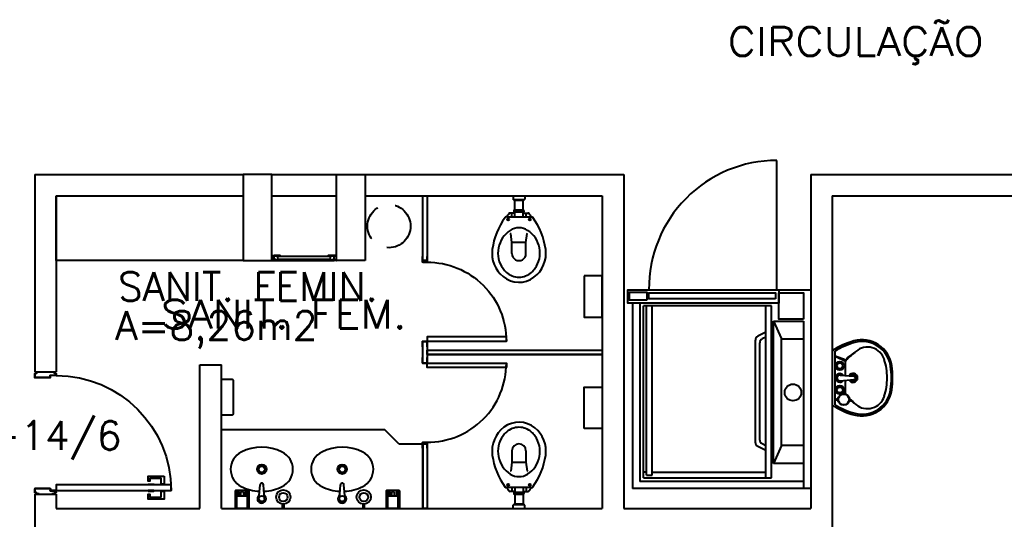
# Model space of a CAD drawing. Header units: millimetres. Extents: x 2128 to 2646, y 1972 to 2207.
# Drawn here: x 2468.66 to 2475.51, y 2099.84 to 2103.32 of the extents above; entities that cross this region are included whole.
import ezdxf

# ---------------------------------------------------------------- set-up
doc = ezdxf.new("R2010")
doc.units = ezdxf.units.MM
doc.linetypes.add('DASHED', pattern=[19.05, 12.7, -6.35])
doc.linetypes.add('HIDDEN', pattern=[0.375, 0.25, -0.125])
for name, color, linetype in [('AR-ALV', 2, 'Continuous'), ('AR-DIV', 2, 'Continuous'), ('AR-DIVISÓRIAS', 230, 'Continuous'), ('AR-ELEV1', 2, 'Continuous'), ('AR-ELEV2', 2, 'Continuous'), ('AR-ELEV3', 2, 'Continuous'), ('AR-ESTC', 3, 'Continuous'), ('AR-LOUCAS', 2, 'Continuous'), ('AR-PORTA', 1, 'Continuous'), ('AR-PROJ', 1, 'HIDDEN'), ('AR-TXTCONG', 2, 'Continuous'), ('AR-WC', 7, 'Continuous'), ('BC-CUBA', 1, 'Continuous'), ('BGR- VISTA', 12, 'Continuous'), ('DT-ESQ-BAGUETE-C', 1, 'Continuous'), ('DT-ESQ-PERFIL CADEIRA-C', 2, 'Continuous'), ('DT-ESQ-PERFIL CADEIRA-V', 2, 'Continuous'), ('DT-ESQ-VENEZIANA-C', 1, 'Continuous'), ('DT-ESQ-VENEZIANA-V', 1, 'Continuous'), ('DV- VISTA', 2, 'Continuous'), ('DV-TEXTO', 2, 'Continuous'), ('ENDEREÇO', 2, 'Continuous'), ('EQUIPAMENTO', 2, 'Continuous'), ('maçaneta', 1, 'Continuous'), ('mov', 1, 'Continuous'), ('PM-PERFIL U-C', 2, 'Continuous'), ('pm1', 2, 'Continuous'), ('pm2', 2, 'Continuous'), ('projeção', 1, 'DASHED'), ('TEXTO', 2, 'Continuous'), ('WC1', 1, 'Continuous'), ('WC2', 1, 'Continuous'), ('WC3', 1, 'Continuous'), ('Área', 2, 'Continuous')]:
    doc.layers.add(name, color=color, linetype=linetype)
doc.styles.add('S12', font='simplex.shx', dxfattribs={"width": 1.1, "height": 0.12})
doc.styles.add('S16', font='simplex.shx', dxfattribs={"width": 1.1, "height": 0.16})
doc.styles.add('UNB-100', font='simplex.shx', dxfattribs={"height": 0.2})
doc.styles.add('UNB1-100', font='simplex.shx', dxfattribs={"height": 0.2})

# ---------------------------------------------------------------- blocks, each defined once
blk = doc.blocks.new('elev-plataforma-planta')
at = {"layer": 'AR-ELEV1'}
for p, q in [((0.3124, 1.3098), (0.3124, 0.1133)), ((1.1024, 1.2698), (0.3124, 1.2698)), ((1.1024, 1.2898), (1.1024, 0.1133)), ((1.1424, 1.2898), (1.1024, 1.2898)), ((1.1424, 1.2898), (1.1424, 0.1133)), ((1.1424, 1.2698), (1.1624, 1.2698)), ((0.05, 1.2094), (0.2579, 1.2094)), ((0.2027, 1.0831), (0.2579, 1.2094)), ((0.2579, 1.2094), (0.2579, 0.218)), ((0.0527, 1.0831), (0.2027, 1.0831)), ((0.2027, 1.0831), (0.2027, 0.3416)), ((0.2027, 0.3416), (0.0527, 0.3416)), ((0.2579, 0.218), (0.2027, 0.3416)), ((0.2579, 0.218), (0.05, 0.218))]:
    blk.add_line(p, q, dxfattribs=at)
at = {"layer": 'AR-ELEV1', "color": 1}
for p, q in [((0.3126, 1.1199), (0.3684, 1.0911)), ((0.3124, 1.0862), (0.3384, 1.0728)), ((0.3546, 1.0462), (0.3546, 0.3693)), ((0.3846, 1.0645), (0.3846, 0.351)), ((0.3124, 0.3293), (0.3384, 0.3427)), ((0.3126, 0.2956), (0.3684, 0.3244))]:
    blk.add_line(p, q, dxfattribs=at)
at = {"layer": 'AR-ELEV1'}
blk.add_lwpolyline([(1.1404, 0.0726), (1.2614, 0.0726), (1.2614, 0.0181), (1.1404, 0.0181)], close=True, dxfattribs=at)
blk.add_circle((0.1233, 0.715), 0.0578, dxfattribs=at)
at = {"layer": 'AR-ELEV1', "color": 1}
for centre, start, end in [((0.3246, 1.0462), 0, 62.73251), ((0.3546, 1.0645), 0, 62.73251), ((0.3246, 0.3693), 297.26749, 0), ((0.3546, 0.351), 297.26749, 0)]:
    blk.add_arc(centre, 0.03, start, end, dxfattribs=at)
at = {"layer": 'AR-ELEV2'}
for p, q in [((1.1624, 1.3098), (0.2724, 1.3098)), ((0.2724, 1.3098), (0.2724, 0.1133)), ((1.1624, 1.3098), (1.1624, 0.1133)), ((0.2724, 0.1133), (0.3124, 0.1133)), ((0.3124, 0.1133), (1.1024, 0.1133)), ((1.1024, 0.1133), (1.1624, 0.1133))]:
    blk.add_line(p, q, dxfattribs=at)
for points in [[(0.05, 0.2056), (0.2212, 0.2056), (0.2212, 0.0211), (0.05, 0.0211)], [(0.2212, 0.0938), (1.2735, 0.0938), (1.2735, 0), (0.2212, 0)]]:
    blk.add_lwpolyline(points, close=True, dxfattribs=at)
at = {"layer": 'AR-ELEV3'}
for p, q in [((0, 0), (0, 1.3841)), ((0, 1.3841), (1.2397, 1.3841)), ((0.05, 0.218), (0.05, 1.3841)), ((1.2397, 0.0938), (1.2397, 1.3841)), ((0.05, 1.3341), (1.1897, 1.3341)), ((1.1897, 0.0938), (1.1897, 1.3341)), ((0.2212, 0), (0, 0))]:
    blk.add_line(p, q, dxfattribs=at)
blk.add_lwpolyline([(0.2454, 0.0635), (1.1253, 0.0635), (1.1253, 0.0211), (0.2454, 0.0211)], close=True, dxfattribs=at)
at = {"layer": 'projeção'}
blk.add_line((0.2353, 0), (0.2353, -0.9), dxfattribs=at)
blk.add_arc((0.2338, -0.0085), 0.8915, 270.09457, 0.5456, dxfattribs=at)
blk = doc.blocks.new('PB')
at = {"layer": 'mov'}
blk.add_arc((0.0015, 0.0172), 0.55, 359.7335, 90, dxfattribs=at)
at = {"layer": 'pm1'}
blk.add_lwpolyline([(0.0315, 0.5673), (0.0315, 0.0172), (0.0015, 0.0172), (0.0015, 0.5673)], close=True, dxfattribs=at)
at = {"layer": 'pm2'}
for p, q in [((-0.0385, 0.0172), (-0.0008, 0.0172)), ((-0.0385, 0.0158), (-0.0385, 0.0172)), ((-0.0008, 0.0158), (-0.0385, 0.0158)), ((0, 0.015), (0, -0.015)), ((0.0015, -0.0152), (0.0015, 0.015)), ((0.5515, -0.0152), (0.5515, 0.015)), ((0.553, 0.015), (0.553, -0.015)), ((0.5915, 0.0172), (0.5537, 0.0172)), ((0.5537, 0.0158), (0.5915, 0.0158)), ((0.5915, 0.0158), (0.5915, 0.0172)), ((-0.001, -0.016), (-0.0385, -0.016)), ((-0.0385, -0.0175), (-0.0385, -0.016)), ((-0.0385, -0.0175), (-0.0008, -0.0175)), ((0.5915, -0.0175), (0.5537, -0.0175)), ((0.554, -0.016), (0.5915, -0.016)), ((0.5915, -0.0175), (0.5915, -0.016))]:
    blk.add_line(p, q, dxfattribs=at)
for centre, radius, start, end in [((-0.0008, 0.015), 0.00225, 0, 90), ((-0.0008, 0.015), 0.00075, 0, 90), ((0.5537, 0.015), 0.00225, 90, 180), ((0.5537, 0.015), 0.00075, 90, 180), ((-0.001, -0.015), 0.001, 270, 0), ((-0.0008, -0.0152), 0.00225, 270, 0), ((0.5537, -0.0152), 0.00225, 180, 270), ((0.554, -0.015), 0.001, 180, 270)]:
    blk.add_arc(centre, radius, start, end, dxfattribs=at)
blk = doc.blocks.new('CUBA-01P')
at = {"layer": 'WC1'}
blk.add_circle((-0.15, -0.08), 0.05, dxfattribs=at)
for centre, radius, start, end in [((0, -0.4404), 0.3205, 92.82256, 116.40535), ((0, -0.4404), 0.3205, 63.59465, 87.24236), ((-0.0831, -0.273), 0.1336, 116.40535, 243.59465), ((0.0831, -0.273), 0.1336, 296.40535, 63.59465), ((0, -0.1056), 0.3205, 243.59465, 296.40535)]:
    blk.add_arc(centre, radius, start, end, dxfattribs=at)
at = {"layer": 'WC2'}
for p, q in [((-0.1548, 0), (-0.1548, -0.0303)), ((-0.1448, 0), (-0.1448, -0.0303)), ((-0.02, -0.068), (-0.0118, -0.1652)), ((0.02, -0.068), (0.0118, -0.1652))]:
    blk.add_line(p, q, dxfattribs=at)
for centre, radius in [((-0.15, -0.08), 0.03), ((0, -0.068), 0.02), ((0, -0.273), 0.033), ((0, -0.273), 0.0212)]:
    blk.add_circle(centre, radius, dxfattribs=at)
for centre, radius, start, end in [((0.0002, -0.0678), 0.03, 306.40129, 232.67059), ((0.0002, -0.1652), 0.012, 180, 10.12053)]:
    blk.add_arc(centre, radius, start, end, dxfattribs=at)
blk = doc.blocks.new('BGR9')
at = {"layer": 'BGR- VISTA'}
for p, q in [((0, 0), (0, 0.55)), ((0, 0.55), (1.135, 0.55)), ((1.235, 0.45), (1.135, 0.55)), ((1.235, 0.45), (1.4, 0.45)), ((1.4, 0.45), (1.4, 0)), ((0, 0), (1.4, 0))]:
    blk.add_line(p, q, dxfattribs=at)
at = {"layer": 'BC-CUBA', "rotation": 180}
for p in [(0.28, 0), (0.84, 0)]:
    blk.add_blockref('CUBA-01P', p, dxfattribs=at)
blk = doc.blocks.new('BGR14')
at = {"layer": 'BGR- VISTA'}
blk.add_lwpolyline([(0.45, 0), (0.45, -1.3), (0, -1.3), (0, 0)], close=True, dxfattribs=at)
blk = doc.blocks.new('DV4')
at = {"layer": 'DV- VISTA'}
blk.add_lwpolyline([(0.03, 0), (0.03, -1.22), (0, -1.22), (0, 0)], close=True, dxfattribs=at)
at = {"layer": 'DV-TEXTO', "style": 'S12'}
for tag, p, flags in [('ACABAMENTO', (0.3815, -0.3084), 3), ('CANTONEIRA', (0.5815, -0.3084), 3), ('DIVISÓRIA', (-0.0185, -0.3084), 2), ('TAMANHO', (0.1815, -0.3084), 3)]:
    blk.add_attdef(tag, p, '', height=0.12, rotation=90, dxfattribs=dict(at, flags=flags))
blk = doc.blocks.new('DV3')
at = {"layer": 'DV- VISTA'}
blk.add_lwpolyline([(0.03, 0), (0.03, -0.15), (0, -0.15), (0, 0)], close=True, dxfattribs=at)
at = {"layer": 'DV-TEXTO', "style": 'S12'}
for tag, p, flags in [('ACABAMENTO', (0.3798, -0.2006), 3), ('CANTONEIRA', (0.5798, -0.2006), 3), ('DIVISÓRIA', (-0.0202, -0.2006), 2), ('TAMANHO', (0.1798, -0.2006), 3)]:
    blk.add_attdef(tag, p, '', height=0.12, rotation=90, dxfattribs=dict(at, flags=flags))
blk = doc.blocks.new('DV6')
at = {"layer": 'DV- VISTA'}
blk.add_lwpolyline([(0.03, 0), (0.03, -0.45), (0, -0.45), (0, 0)], close=True, dxfattribs=at)
at = {"layer": 'DV-TEXTO', "style": 'S12'}
for tag, p, flags in [('ACABAMENTO', (0.5766, -0.4366), 3), ('CANTONEIRA', (0.7766, -0.4366), 3), ('DIVISÓRIA', (0.1766, -0.4366), 2), ('TAMANHO', (0.3766, -0.4366), 3)]:
    blk.add_attdef(tag, p, '', height=0.12, rotation=90, dxfattribs=dict(at, flags=flags))
blk = doc.blocks.new('LVTR-01P')
at = {"layer": 'WC1'}
for centre, radius, start, end in [((0.2424, -0.2861), 0.5176, 146.45009, 164.88853), ((-0.2424, -0.2861), 0.5176, 15.11147, 33.54991), ((-0.0544, -0.2059), 0.2102, 164.88853, 261.87462), ((0.0544, -0.2059), 0.2102, 278.12538, 15.11147), ((0, 0.175), 0.595, 261.87462, 270), ((0, 0.175), 0.595, 270, 278.12538)]:
    blk.add_arc(centre, radius, start, end, dxfattribs=at)
at = {"layer": 'WC2'}
for p, q in [((0.189, 0), (-0.189, 0)), ((-0.1869, -0.02), (0.1869, -0.02)), ((-0.0199, -0.0561), (-0.0119, -0.1511)), ((0.0195, -0.0561), (0.0115, -0.1511)), ((-0.112, -0.0924), (-0.0168, -0.0924)), ((0.0165, -0.0924), (0.1161, -0.0924))]:
    blk.add_line(p, q, dxfattribs=at)
for centre, radius in [((-0.15, -0.08), 0.04), ((-0.084, -0.0525), 0.02), ((0.084, -0.0525), 0.02)]:
    blk.add_circle(centre, radius, dxfattribs=at)
for centre, radius, start, end in [((-0.0002, -0.0527), 0.02, 350.37518, 189.62482), ((4.9199, -4.5336), 6.7189, 138.93408, 139.44029), ((0.1161, -0.105), 0.0126, 41.32768, 90), ((-4.9199, -4.5336), 6.7189, 40.55971, 41.32768), ((-0.0909, -0.2449), 0.1233, 139.44029, 252.413), ((-0.0002, -0.1501), 0.0118, 184.81241, 355.18759), ((0.0909, -0.2449), 0.1233, 287.587, 40.55971), ((0, 0.042), 0.4242, 252.413, 270), ((0, 0.042), 0.4242, 270, 287.587)]:
    blk.add_arc(centre, radius, start, end, dxfattribs=at)
at = {"layer": 'WC3'}
for p, q in [((-0.152, -0.02), (-0.152, -0.0401)), ((-0.148, -0.02), (-0.148, -0.0401)), ((-0.148, -0.0276), (-0.1415, -0.0409)), ((-0.148, -0.0335), (-0.1456, -0.0402)), ((0.1518, -0.02), (0.1161, -0.0924)), ((0.1528, -0.02), (0.1256, -0.0967))]:
    blk.add_line(p, q, dxfattribs=at)
for centre, radius in [((-0.15, -0.08), 0.037), ((-0.084, -0.0525), 0.03), ((0.084, -0.0525), 0.03)]:
    blk.add_circle(centre, radius, dxfattribs=at)
for centre, radius, start, end in [((0.2424, -0.2861), 0.505, 148.20722, 165.28172), ((0, -0.0525), 0.03, 308.80431, 231.19569), ((-0.2424, -0.2861), 0.505, 14.71828, 31.79278), ((5.2813, -4.0721), 6.7189, 143.96959, 144.44029), ((0, -0.1449), 0.0315, 117.94879, 62.76724), ((0, -0.1449), 0.021, 130.92554, 50.29094), ((0.1319, -0.1152), 0.0137, 36.16525, 98.27106), ((-5.2813, -4.0721), 6.7189, 35.55971, 36.16525), ((-0.0531, -0.2084), 0.1995, 165.28172, 262.11494), ((0.0531, -0.2084), 0.1995, 277.88506, 14.71828), ((0, 0.175), 0.5866, 262.11494, 270), ((0, 0.175), 0.5866, 270, 277.88506)]:
    blk.add_arc(centre, radius, start, end, dxfattribs=at)
blk = doc.blocks.new('PM3')
at = {"layer": 'maçaneta'}
for points in [[(0.02, 0.825), (-0.035, 0.825), (-0.035, 0.715), (0, 0.715), (0, 0.725), (-0.02, 0.725), (-0.02, 0.8035, -0.414214), (-0.0185, 0.805), (0.02, 0.805)], [(0.125, 0.825), (0.07, 0.825), (0.07, 0.805), (0.1085, 0.805, -0.414214), (0.11, 0.8035), (0.11, 0.725), (0.09, 0.725), (0.09, 0.715), (0.125, 0.715)]]:
    blk.add_lwpolyline(points, format="xyb", close=True, dxfattribs=at)
for points in [[(0.02, 0.715), (0.02, 0.755), (0.025, 0.755), (0.025, 0.715)], [(0.07, 0.715), (0.07, 0.755), (0.065, 0.755), (0.065, 0.715)]]:
    blk.add_lwpolyline(points, close=True, dxfattribs=at)
at = {"layer": 'mov'}
blk.add_arc((0.025, 0.075), 0.8, 0, 90, dxfattribs=at)
at = {"layer": 'PM-PERFIL U-C'}
for p, q in [((0.01, 0.065), (0.01, 0.0735)), ((0.0115, 0.075), (0.0235, 0.075)), ((0.012, 0.073), (0.012, 0.0645)), ((0.023, 0.073), (0.012, 0.073)), ((0.023, 0.0335), (0.023, 0.073)), ((0.025, 0.0735), (0.025, 0.034)), ((0.825, 0.0735), (0.825, 0.034)), ((0.8385, 0.075), (0.8265, 0.075)), ((0.827, 0.073), (0.838, 0.073)), ((0.827, 0.0335), (0.827, 0.073)), ((0.838, 0.073), (0.838, 0.0645)), ((0.84, 0.065), (0.84, 0.0735)), ((0, 0.045), (0, 0.0635)), ((0.002, 0.045), (0, 0.045)), ((0.0015, 0.065), (0.01, 0.065)), ((0.002, 0.063), (0.002, 0.045)), ((0.0105, 0.063), (0.002, 0.063)), ((0.038, 0.032), (0.0245, 0.032)), ((0.0385, 0.034), (0.025, 0.034)), ((0.038, 0.032), (0.038, -0.073)), ((0.04, 0.0325), (0.04, -0.0735)), ((0.81, 0.0325), (0.81, -0.0735)), ((0.8115, 0.034), (0.825, 0.034)), ((0.812, 0.032), (0.8255, 0.032)), ((0.812, 0.032), (0.812, -0.073)), ((0.8395, 0.063), (0.848, 0.063)), ((0.8485, 0.065), (0.84, 0.065)), ((0.848, 0.063), (0.848, 0.045)), ((0.848, 0.045), (0.85, 0.045)), ((0.85, 0.045), (0.85, 0.0635)), ((0, -0.045), (0.002, -0.045)), ((0, -0.0635), (0, -0.045)), ((0.01, -0.065), (0.0015, -0.065)), ((0.002, -0.045), (0.002, -0.063)), ((0.002, -0.063), (0.0105, -0.063)), ((0.01, -0.0735), (0.01, -0.065)), ((0.012, -0.0645), (0.012, -0.073)), ((0.838, -0.0645), (0.838, -0.073)), ((0.848, -0.063), (0.8395, -0.063)), ((0.84, -0.0735), (0.84, -0.065)), ((0.84, -0.065), (0.8485, -0.065)), ((0.85, -0.045), (0.848, -0.045)), ((0.848, -0.045), (0.848, -0.063)), ((0.85, -0.0635), (0.85, -0.045)), ((0.0385, -0.075), (0.0115, -0.075)), ((0.012, -0.073), (0.038, -0.073)), ((0.8115, -0.075), (0.8385, -0.075)), ((0.838, -0.073), (0.812, -0.073))]:
    blk.add_line(p, q, dxfattribs=at)
for centre, start, end in [((0.0115, 0.0735), 90, 180), ((0.0235, 0.0735), 360, 90), ((0.8265, 0.0735), 90, 180), ((0.8385, 0.0735), 0, 90), ((0.0015, 0.0635), 90, 180), ((0.0105, 0.0645), 270, 0), ((0.0245, 0.0335), 180, 270), ((0.0385, 0.0325), 0, 90), ((0.8115, 0.0325), 90, 180), ((0.8255, 0.0335), 270, 0), ((0.8395, 0.0645), 180, 270), ((0.8485, 0.0635), 0, 90), ((0.0015, -0.0635), 180, 270), ((0.0105, -0.0645), 0, 90), ((0.8395, -0.0645), 90, 180), ((0.8485, -0.0635), 270, 0), ((0.0115, -0.0735), 180, 270), ((0.0385, -0.0735), 269.93864, 0), ((0.8115, -0.0735), 180, 270.06136), ((0.8385, -0.0735), 270, 0)]:
    blk.add_arc(centre, 0.0015, start, end, dxfattribs=at)
at = {"layer": 'pm1'}
blk.add_lwpolyline([(0.065, 0.875), (0.065, 0.075), (0.025, 0.075), (0.025, 0.875)], close=True, dxfattribs=at)
blk = doc.blocks.new('BACI-01P')
at = {"layer": 'WC1'}
for p, q in [((0.146, 0.0857), (0.146, 0.0887)), ((0.1191, 0.03), (0.1139, 0.03)), ((0.1139, 0.0298), (0.1139, -0.0298)), ((0.1191, 0.03), (0.1191, 0.0624)), ((0.1191, -0.03), (0.1139, -0.03)), ((0.1191, -0.03), (0.1191, -0.0624)), ((0.146, -0.0857), (0.146, -0.0887))]:
    blk.add_line(p, q, dxfattribs=at)
for centre, radius, start, end in [((0.4364, -0.2936), 0.4837, 97.68046, 126.34544), ((0.3996, -0.0205), 0.2081, 36.88811, 97.68046), ((0.1282, 0.0624), 0.00909, 126.16044, 180), ((0.4044, -0.3155), 0.4771, 122.78184, 126.16044), ((0.1551, 0.0887), 0.00909, 126.33581, 180), ((0.4268, 0), 0.174, 320.47667, 36.88811), ((0.1282, -0.0624), 0.00909, 180, 233.83956), ((0.4044, 0.3155), 0.4771, 233.83956, 237.21816), ((0.1551, -0.0887), 0.00909, 180, 238.98254), ((0.4364, 0.2936), 0.4837, 233.75773, 262.31954), ((0.3996, 0.0205), 0.2081, 262.31954, 320.89786)]:
    blk.add_arc(centre, radius, start, end, dxfattribs=at)
at = {"layer": 'WC2'}
for p, q in [((0.146, -0.0857), (0.146, 0.0857)), ((0, 0.04), (0.023, 0.04)), ((0.025, 0.035), (0.025, 0.038)), ((0.025, -0.035), (0.025, 0.035)), ((0.025, 0.035), (0.028, 0.035)), ((0.03, -0.033), (0.03, 0.033)), ((0.1, 0.03), (0.03, 0.03)), ((0.1, 0.0298), (0.1, -0.0298)), ((0, -0.04), (0.023, -0.04)), ((0.025, -0.038), (0.025, -0.035)), ((0.025, -0.035), (0.028, -0.035)), ((0.1, -0.03), (0.03, -0.03))]:
    blk.add_line(p, q, dxfattribs=at)
for centre, radius, start, end in [((0.3966, -0.0404), 0.1866, 54.25145, 147.32014), ((0.4126, -0.0182), 0.1592, 41.32993, 54.25145), ((0.4333, 0), 0.1317, 0, 41.32993), ((0.023, 0.038), 0.002, 0, 90), ((0.028, 0.033), 0.002, 0, 90), ((0.107, 0.0298), 0.00697, 0, 180), ((0.3335, 0), 0.1117, 147.32014, 180), ((0.3335, 0), 0.1117, 180, 212.67986), ((0.4333, 0), 0.1317, 318.67007, 0), ((0.023, -0.038), 0.002, 270, 0), ((0.028, -0.033), 0.002, 270, 0), ((0.107, -0.0298), 0.00697, 180, 0), ((0.3966, 0.0404), 0.1866, 212.67986, 305.74855), ((0.4126, 0.0182), 0.1592, 305.74855, 318.67007)]:
    blk.add_arc(centre, radius, start, end, dxfattribs=at)
at = {"layer": 'WC3'}
for p, q in [((0.146, 0.0497), (0.1191, 0.0497)), ((0.146, 0.03), (0.1191, 0.03)), ((0.261, 0.0562), (0.2593, 0.0585)), ((0.3229, 0.0486), (0.261, 0.0562)), ((0.3229, 0.0486), (0.3229, -0.0486)), ((0.4015, 0.0486), (0.3229, 0.0486)), ((0.146, -0.03), (0.1191, -0.03)), ((0.146, -0.0497), (0.1191, -0.0497)), ((0.261, -0.0562), (0.2593, -0.0585)), ((0.3229, -0.0486), (0.261, -0.0562)), ((0.4015, -0.0486), (0.3229, -0.0486))]:
    blk.add_line(p, q, dxfattribs=at)
for centre in [(0.1641, 0.075), (0.1641, -0.075)]:
    blk.add_circle(centre, 0.00682, dxfattribs=at)
blk.add_arc((0.4015, 0), 0.0486, 270, 90, dxfattribs=at)
blk = doc.blocks.new('PPLR-01p')
at = {"layer": 'WC1'}
blk.add_lwpolyline([(-0.1435, 0.126), (0.1435, 0.126), (0.1435, 0), (-0.1435, 0), (-0.1435, 0.126)], dxfattribs=at)
blk = doc.blocks.new('TLHR-01p')
at = {"layer": 'WC1'}
blk.add_lwpolyline([(-0.117, 0.08), (0.117, 0.08, -0.414214), (0.125, 0.072), (0.125, 0.008, -0.414214), (0.117, 0), (-0.117, 0, -0.414214), (-0.125, 0.008), (-0.125, 0.072, -0.414214)], format="xyb", close=True, dxfattribs=at)
blk = doc.blocks.new('SBSPRAY-P')
at = {"layer": 'WC1'}
for p, q in [((-0.0444, 0), (0.0444, 0)), ((-0.0469, -0.122), (-0.0469, -0.0025)), ((-0.0376, -0.0025), (-0.0376, -0.122)), ((0.0376, -0.122), (0.0376, -0.0025)), ((0.0376, -0.0025), (0.0376, -0.122)), ((0.0469, -0.122), (0.0469, -0.0025)), ((-0.0444, -0.1245), (0.0444, -0.1245)), ((-0.0376, -0.0861), (0.0376, -0.0861))]:
    blk.add_line(p, q, dxfattribs=at)
for centre, start, end in [((-0.0444, -0.0025), 90, 180), ((0.0444, -0.0025), 0, 90), ((-0.0351, -0.0025), 90, 180), ((0.0351, -0.0025), 0, 90), ((-0.0444, -0.122), 180, 270), ((-0.0351, -0.122), 180, 270), ((0.0351, -0.122), 270, 360), ((0.0444, -0.122), 270, 0)]:
    blk.add_arc(centre, 0.0025, start, end, dxfattribs=at)
at = {"layer": 'WC2'}
for p, q in [((-0.0247, -0.1245), (-0.0247, -0.0861)), ((-0.0096, -0.1161), (-0.0096, -0.0861)), ((-0.0096, -0.1161), (0.0096, -0.1161)), ((0.0096, -0.1161), (0.0096, -0.0861)), ((0.0247, -0.1245), (0.0247, -0.0861))]:
    blk.add_line(p, q, dxfattribs=at)

msp = doc.modelspace()

# ---------------------------------------------------------------- linework, layer by layer
at = {"layer": 'AR-ALV'}
for p, q in [((2468.7615, 2102.2401), (2468.7615, 2100.8651)), ((2468.7615, 2102.2401), (2470.2115, 2102.2401)), ((2470.4115, 2102.2401), (2470.8615, 2102.2401)), ((2471.0615, 2102.2401), (2472.8615, 2102.2401)), ((2472.8615, 2102.2401), (2472.8615, 2099.9151)), ((2474.1615, 2102.2401), (2474.1615, 2099.9151)), ((2474.1615, 2102.2401), (2476.2115, 2102.2401)), ((2468.9115, 2102.0901), (2468.9115, 2100.8651)), ((2468.9115, 2102.0901), (2470.2115, 2102.0901)), ((2470.4115, 2102.0901), (2470.8615, 2102.0901)), ((2471.0615, 2102.0901), (2472.7115, 2102.0901)), ((2472.7115, 2102.0901), (2472.7115, 2099.9151)), ((2474.3115, 2102.0901), (2474.3115, 2096.1651)), ((2474.3115, 2102.0901), (2476.2115, 2102.0901)), ((2469.9115, 2099.9151), (2469.9115, 2100.9151)), ((2469.9115, 2100.9151), (2470.0615, 2100.9151)), ((2470.0615, 2099.9151), (2470.0615, 2100.9151)), ((2468.7615, 2100.8651), (2468.9115, 2100.8651)), ((2468.7615, 2100.0151), (2468.7615, 2099.7651)), ((2468.7615, 2100.0151), (2468.9115, 2100.0151)), ((2468.9115, 2100.0151), (2468.9115, 2099.9151)), ((2468.9115, 2099.9151), (2469.9115, 2099.9151)), ((2470.0615, 2099.9151), (2472.7115, 2099.9151)), ((2472.8615, 2099.9151), (2474.1615, 2099.9151))]:
    msp.add_line(p, q, dxfattribs=at)
at = {"layer": 'AR-DIV'}
for p, q in [((2471.4915, 2101.0176), (2472.7115, 2101.0176)), ((2471.4915, 2100.9876), (2472.7115, 2100.9876))]:
    msp.add_line(p, q, dxfattribs=at)
at = {"layer": 'AR-ESTC'}
for p, q in [((2470.4115, 2102.2401), (2470.2115, 2102.2401)), ((2470.2115, 2102.2401), (2470.2115, 2101.6401)), ((2470.4115, 2101.6401), (2470.4115, 2102.2401)), ((2470.8615, 2102.2401), (2471.0615, 2102.2401)), ((2470.8615, 2101.6401), (2470.8615, 2102.2401)), ((2471.0615, 2102.2401), (2471.0615, 2101.6401)), ((2470.2115, 2101.6401), (2470.4115, 2101.6401)), ((2471.0615, 2101.6401), (2470.8615, 2101.6401))]:
    msp.add_line(p, q, dxfattribs=at)
at = {"layer": 'AR-PROJ', "linetype": 'HIDDEN'}
msp.add_circle((2471.227, 2101.8801), 0.15, dxfattribs=at)
at = {"layer": 'DT-ESQ-BAGUETE-C', "ltscale": 0.1}
for p, q in [((2470.4115, 2101.6451), (2470.4115, 2101.6736)), ((2470.413, 2101.6751), (2470.4265, 2101.6751)), ((2470.4265, 2101.6736), (2470.413, 2101.6736)), ((2470.413, 2101.6736), (2470.413, 2101.6451)), ((2470.4265, 2101.6751), (2470.4265, 2101.6736)), ((2470.86, 2101.6751), (2470.8465, 2101.6751)), ((2470.8465, 2101.6751), (2470.8465, 2101.6736)), ((2470.8465, 2101.6736), (2470.86, 2101.6736)), ((2470.86, 2101.6736), (2470.86, 2101.6451)), ((2470.8615, 2101.6451), (2470.8615, 2101.6736)), ((2470.413, 2101.6451), (2470.4265, 2101.6451)), ((2470.4265, 2101.6436), (2470.413, 2101.6436)), ((2470.4265, 2101.6451), (2470.4265, 2101.6436)), ((2470.86, 2101.6451), (2470.8465, 2101.6451)), ((2470.8465, 2101.6451), (2470.8465, 2101.6436)), ((2470.8465, 2101.6436), (2470.86, 2101.6436))]:
    msp.add_line(p, q, dxfattribs=at)
for centre, start, end in [((2470.413, 2101.6736), 90, 180), ((2470.86, 2101.6736), 0, 90), ((2470.413, 2101.6451), 180, 270), ((2470.86, 2101.6451), 270, 360)]:
    msp.add_arc(centre, 0.0015, start, end, dxfattribs=at)
at = {"layer": 'DT-ESQ-PERFIL CADEIRA-C', "ltscale": 0.1}
for p, q in [((2470.4265, 2101.6736), (2470.4265, 2101.6416)), ((2470.468, 2101.6751), (2470.428, 2101.6751)), ((2470.428, 2101.6416), (2470.428, 2101.6736)), ((2470.428, 2101.6736), (2470.468, 2101.6736)), ((2470.453, 2101.6481), (2470.453, 2101.6721)), ((2470.4545, 2101.6481), (2470.4545, 2101.6721)), ((2470.4545, 2101.6721), (2470.468, 2101.6721)), ((2470.845, 2101.6751), (2470.805, 2101.6751)), ((2470.805, 2101.6736), (2470.845, 2101.6736)), ((2470.805, 2101.6721), (2470.8185, 2101.6721)), ((2470.8185, 2101.6721), (2470.8185, 2101.6481)), ((2470.82, 2101.6481), (2470.82, 2101.6721)), ((2470.845, 2101.6416), (2470.845, 2101.6736)), ((2470.8465, 2101.6416), (2470.8465, 2101.6736)), ((2470.4215, 2101.6431), (2470.413, 2101.6431)), ((2470.4265, 2101.6416), (2470.413, 2101.6416)), ((2470.413, 2101.6401), (2470.4265, 2101.6401)), ((2470.4215, 2101.6416), (2470.4215, 2101.6431)), ((2470.428, 2101.6566), (2470.4295, 2101.6566)), ((2470.4295, 2101.6566), (2470.4295, 2101.6466)), ((2470.4295, 2101.6466), (2470.468, 2101.6466)), ((2470.4295, 2101.6451), (2470.468, 2101.6451)), ((2470.468, 2101.6481), (2470.4545, 2101.6481)), ((2470.8185, 2101.6481), (2470.805, 2101.6481)), ((2470.805, 2101.6466), (2470.8435, 2101.6466)), ((2470.805, 2101.6451), (2470.8435, 2101.6451)), ((2470.8435, 2101.6466), (2470.8435, 2101.6566)), ((2470.8435, 2101.6566), (2470.845, 2101.6566)), ((2470.86, 2101.6416), (2470.8465, 2101.6416)), ((2470.86, 2101.6401), (2470.8465, 2101.6401)), ((2470.8515, 2101.6416), (2470.8515, 2101.6431)), ((2470.8515, 2101.6431), (2470.86, 2101.6431))]:
    msp.add_line(p, q, dxfattribs=at)
for centre, start, end in [((2470.428, 2101.6736), 90, 180), ((2470.4545, 2101.6721), 90, 180), ((2470.468, 2101.6736), 270, 90), ((2470.805, 2101.6736), 90, 270), ((2470.8185, 2101.6721), 0, 90), ((2470.845, 2101.6736), 360, 90), ((2470.413, 2101.6416), 90, 270), ((2470.4265, 2101.6416), 270, 0), ((2470.4295, 2101.6466), 180, 270), ((2470.4545, 2101.6481), 180, 270), ((2470.468, 2101.6466), 270, 90), ((2470.805, 2101.6466), 90, 270), ((2470.8185, 2101.6481), 270, 360), ((2470.8435, 2101.6466), 270, 0), ((2470.8465, 2101.6416), 180, 270), ((2470.86, 2101.6416), 270, 90)]:
    msp.add_arc(centre, 0.0015, start, end, dxfattribs=at)
at = {"layer": 'DT-ESQ-PERFIL CADEIRA-V', "ltscale": 0.1}
msp.add_line((2470.4265, 2101.6401), (2470.8465, 2101.6401), dxfattribs=at)
at = {"layer": 'DT-ESQ-VENEZIANA-C', "ltscale": 0.1}
for p, q in [((2470.4545, 2101.6506), (2470.8185, 2101.6506)), ((2470.4545, 2101.6491), (2470.8185, 2101.6491))]:
    msp.add_line(p, q, dxfattribs=at)
at = {"layer": 'DT-ESQ-VENEZIANA-V', "ltscale": 0.1}
msp.add_line((2470.4545, 2101.6711), (2470.8185, 2101.6711), dxfattribs=at)

# ---------------------------------------------------------------- block references
at = {"layer": 'AR-DIVISÓRIAS'}
for name, p in [('DV6', (2471.4615, 2102.0901)), ('DV3', (2471.4615, 2101.0776)), ('DV6', (2471.4615, 2100.3651))]:
    msp.add_blockref(name, p, dxfattribs=at)
at = {"layer": 'AR-DIVISÓRIAS', "rotation": 270}
msp.add_blockref('DV4', (2472.7115, 2101.0176), dxfattribs=at)
at = {"layer": 'AR-LOUCAS'}
for name, p, rotation in [('BACI-01P', (2472.1315, 2102.0901), 270), ('TLHR-01p', (2470.0615, 2100.6901), 270), ('PPLR-01p', (2472.7115, 2100.6151), 90), ('BACI-01P', (2472.1315, 2099.9151), 90), ('SBSPRAY-P', (2470.204, 2099.9151), 180), ('SBSPRAY-P', (2471.254, 2099.9151), 180)]:
    msp.add_blockref(name, p, dxfattribs=dict(at, rotation=rotation))
at = {"layer": 'AR-LOUCAS', "xscale": -1, "rotation": 90}
msp.add_blockref('PPLR-01p', (2472.7115, 2101.3901), dxfattribs=at)
at = {"layer": 'AR-PORTA', "xscale": -1, "rotation": 270}
for name, p in [('PB', (2471.4765, 2101.0776)), ('PM3', (2468.8365, 2100.0151))]:
    msp.add_blockref(name, p, dxfattribs=at)
at = {"layer": 'AR-PORTA', "rotation": 270}
msp.add_blockref('PB', (2471.4765, 2100.9276), dxfattribs=at)
at = {"layer": 'AR-WC', "rotation": 90}
msp.add_blockref('LVTR-01P', (2474.3115, 2100.8241), dxfattribs=at)
at = {"layer": 'BGR- VISTA', "rotation": 90}
msp.add_blockref('BGR14', (2468.9115, 2101.6401), dxfattribs=at)
at = {"layer": 'BGR- VISTA'}
msp.add_blockref('BGR9', (2470.0615, 2099.9151), dxfattribs=at)
at = {"layer": 'EQUIPAMENTO', "rotation": 180}
msp.add_blockref('elev-plataforma-planta', (2474.1615, 2101.4377), dxfattribs=at)

# ---------------------------------------------------------------- texts
at = {"layer": 'AR-TXTCONG', "style": 'S16', "width": 1.1}
for s, rotation, p in [('CIRCULAÇÃO', 360, (2473.5834, 2103.064)), ('SANIT. FEM.', 0, (2469.642, 2101.167))]:
    msp.add_text(s, height=0.2, rotation=rotation, dxfattribs=at).set_placement(p)
at = {"layer": 'ENDEREÇO', "style": 'UNB1-100'}
msp.add_text('HT-14/6', height=0.2, dxfattribs=at).set_placement((2468.1134, 2100.3235))
at = {"layer": 'TEXTO', "style": 'UNB-100'}
msp.add_text('SANIT. FEMIN.', height=0.2, dxfattribs=at).set_placement((2469.3413, 2101.3596))
at = {"layer": 'Área', "style": 'UNB-100'}
msp.add_text('A=8,26m2', height=0.2, dxfattribs=at).set_placement((2469.3231, 2101.0884))

doc.saveas('drawing.dxf')
